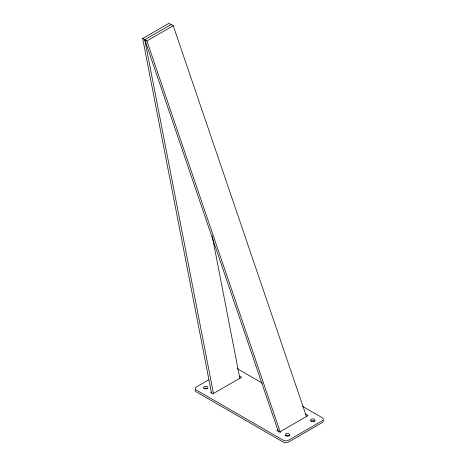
<?xml version="1.0" encoding="UTF-8"?>
<svg xmlns="http://www.w3.org/2000/svg" width="466" height="466" viewBox="0 0 466 466"><rect width="100%" height="100%" fill="white"/><g stroke="black" fill="none" stroke-linecap="round" stroke-linejoin="round"><path stroke-width="0.7" d="M211.57 393.386L142.666 38.515L169.012 23.3L173.23 25.735L306.5 416.668M213.539 393.898L144.769 39.732L171.121 24.517M142.666 38.515L146.877 40.95L173.23 25.735M208.78 379.784L196.285 386.996A3.728 2.149 0 0 0 196.285 390.036L283.246 440.242A3.728 2.149 0 0 0 288.518 440.242L322.245 420.769A3.728 2.149 0 0 0 322.245 417.728L302.714 406.451M278.155 429.792L276.921 430.508L279.553 432.029L308.014 415.596L305.381 414.076M237.177 368.612L262.381 383.168M239.501 376.039L241.609 377.256L213.148 393.688L210.516 392.168M146.877 40.95L280.375 432.559M144.769 39.732L278.499 432.029M212.17 235.901L239.891 378.683M195.499 389.489A3.728 2.149 0 0 0 196.285 391.865L283.246 442.071A3.728 2.149 0 0 0 288.518 442.071L322.245 422.598A3.728 2.149 0 0 0 323.258 420.635M311.043 421.159A2.237 1.293 0 0 1 314.812 421.474M285.507 435.966A2.237 1.293 0 0 1 287.464 435.302A2.237 1.293 0 0 1 289.415 435.966M203.927 388.696A2.237 1.293 0 0 1 207.615 388.696M311.643 421.281A2.237 1.293 0 0 0 314.993 420.163A2.237 1.293 0 0 0 311.643 419.045A2.237 1.293 0 0 0 311.643 421.281M286.345 435.885A2.237 1.293 0 0 0 289.695 434.766A2.237 1.293 0 0 0 286.345 433.648A2.237 1.293 0 0 0 286.345 435.885M204.458 388.65A2.237 1.293 0 0 0 207.993 387.735A2.237 1.293 0 0 0 204.859 386.425A2.237 1.293 0 0 0 204.458 388.65"/></g></svg>
